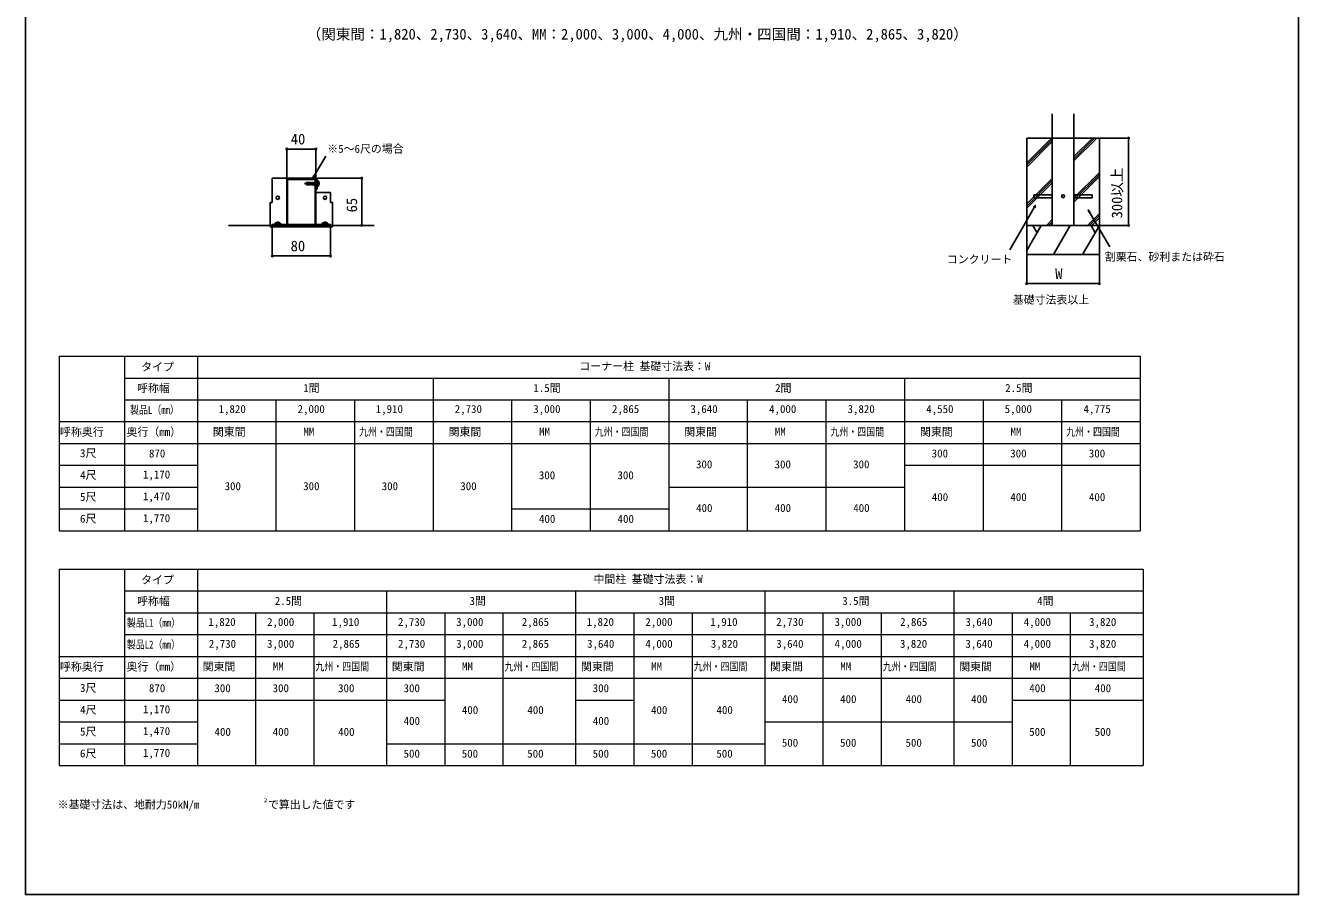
# Model space of a CAD drawing. Units: millimetres, scale not verified. Extents: x -875 to 875, y -1304 to 1296.
# Drawn here: x -875 to 875, y -1304 to -109 of the extents above; entities that cross this region are included whole.
import ezdxf
from ezdxf.enums import TextEntityAlignment as Align

# ---------------------------------------------------------------- set-up
doc = ezdxf.new("R2010")
doc.units = ezdxf.units.MM
doc.header["$LTSCALE"] = 8
doc.layers.add('0-1_TABLE1', color=7, linetype='Continuous', lineweight=18)
for name, color, linetype in [('0-2_USER1', 3, 'Continuous'), ('0-3_YKK_11', 7, 'Continuous'), ('0-4_YKK_12', 2, 'Continuous'), ('0-5_YKK_13', 4, 'Continuous'), ('0-6_YKK_A1', 4, 'Continuous'), ('0-7_YKK_D', 6, 'Continuous'), ('0-8_YKK_ZWAK', 7, 'Continuous')]:
    doc.layers.add(name, color=color, linetype=linetype)
doc.styles.add('ＭＳ ゴシック', font='')
doc.styles.get('ＭＳ ゴシック').set_extended_font_data('MS Gothic')

msp = doc.modelspace()

# ---------------------------------------------------------------- linework, layer by layer
at = {"layer": '0-1_TABLE1'}
for p, q in [((-828.718, -563.993), (657.282, -563.993)), ((-828.718, -563.993), (-828.718, -803.993)), ((-738.718, -563.993), (-738.718, -803.993)), ((-638.718, -563.993), (-638.718, -803.993)), ((657.282, -563.993), (657.282, -803.993)), ((-738.718, -593.993), (657.282, -593.993)), ((-314.718, -593.993), (-314.718, -803.993)), ((9.282, -593.993), (9.282, -803.993)), ((333.282, -593.993), (333.282, -803.993)), ((-738.718, -623.993), (657.282, -623.993)), ((-530.718, -623.993), (-530.718, -803.993)), ((-422.718, -623.993), (-422.718, -803.993)), ((-206.718, -623.993), (-206.718, -803.993)), ((-98.718, -623.993), (-98.718, -803.993)), ((117.282, -623.993), (117.282, -803.993)), ((225.282, -623.993), (225.282, -803.993)), ((441.282, -623.993), (441.282, -803.993)), ((549.282, -623.993), (549.282, -803.993)), ((-828.718, -653.993), (657.282, -653.993)), ((-828.718, -683.993), (657.282, -683.993)), ((-828.718, -713.993), (-638.718, -713.993)), ((333.282, -713.993), (657.282, -713.993)), ((-828.718, -743.993), (-638.718, -743.993)), ((9.282, -743.993), (333.282, -743.993)), ((-828.718, -773.993), (-638.718, -773.993)), ((-206.718, -773.993), (9.282, -773.993)), ((-828.718, -803.993), (657.282, -803.993)), ((-828.718, -856.762), (661.282, -856.762)), ((-828.718, -856.762), (-828.718, -1126.762)), ((-738.718, -856.762), (-738.718, -1126.762)), ((-638.718, -856.762), (-638.718, -1126.762)), ((661.282, -856.762), (661.282, -1126.762)), ((-738.718, -886.762), (661.282, -886.762)), ((-378.718, -886.762), (-378.718, -1126.762)), ((-118.718, -886.762), (-118.718, -1126.762)), ((141.282, -886.762), (141.282, -1126.762)), ((401.282, -886.762), (401.282, -1126.762)), ((-738.718, -916.762), (661.282, -916.762)), ((-558.718, -916.762), (-558.718, -1126.762)), ((-478.718, -916.762), (-478.718, -1126.762)), ((-298.718, -916.762), (-298.718, -1126.762)), ((-218.718, -916.762), (-218.718, -1126.762)), ((-38.718, -916.762), (-38.718, -1126.762)), ((41.282, -916.762), (41.282, -1126.762)), ((221.282, -916.762), (221.282, -1126.762)), ((301.282, -916.762), (301.282, -1126.762)), ((481.282, -916.762), (481.282, -1126.762)), ((561.282, -916.762), (561.282, -1126.762)), ((-738.718, -946.762), (661.282, -946.762)), ((-828.718, -976.762), (661.282, -976.762)), ((-828.718, -1006.762), (661.282, -1006.762)), ((-828.718, -1036.762), (-298.718, -1036.762)), ((-118.718, -1036.762), (-38.718, -1036.762)), ((481.282, -1036.762), (661.282, -1036.762)), ((-828.718, -1066.762), (-638.718, -1066.762)), ((141.282, -1066.762), (481.282, -1066.762)), ((-828.718, -1096.762), (-638.718, -1096.762)), ((-378.718, -1096.762), (141.282, -1096.762)), ((-828.718, -1126.762), (661.282, -1126.762))]:
    msp.add_line(p, q, dxfattribs=at)
at = {"layer": '0-3_YKK_11'}
for points in [[(-535.716, -384.165), (-455.716, -384.165), (-455.716, -382.865), (-462.757, -382.865), (-462.941, -382.985), (-463.491, -382.985), (-463.674, -382.865), (-475.716, -382.865), (-475.716, -319.165), (-495.257, -319.165), (-495.441, -319.285), (-495.991, -319.285), (-496.174, -319.165), (-515.716, -319.165), (-515.716, -382.865), (-527.757, -382.865), (-527.941, -382.985), (-528.491, -382.985), (-528.674, -382.865), (-535.716, -382.865)], [(-476.816, -382.865), (-476.816, -321.165), (-514.616, -321.165), (-514.616, -382.865)]]:
    msp.add_lwpolyline(points, close=True, dxfattribs=at)
at = {"layer": '0-4_YKK_12'}
msp.add_line((-395.716, -384.165), (-595.716, -384.165), dxfattribs=at)
at = {"layer": '0-5_YKK_13'}
for p, q in [((-535.718, -319.165), (-535.718, -352.665)), ((-535.718, -319.165), (-474.216, -319.165)), ((-470.316, -326.665), (-491.216, -326.665)), ((-490.216, -326.515), (-488.666, -324.965)), ((-490.216, -326.515), (-490.216, -326.815)), ((-488.594, -326.665), (-490.216, -326.515)), ((-488.594, -326.665), (-490.216, -326.665)), ((-489.791, -326.815), (-490.216, -326.815)), ((-490.216, -326.815), (-488.666, -328.365)), ((-488.541, -328.065), (-489.791, -326.815)), ((-484.093, -327.997), (-489.791, -326.815)), ((-485.816, -324.965), (-488.666, -324.965)), ((-487.862, -325.923), (-488.666, -324.965)), ((-488.666, -328.365), (-488.541, -328.065)), ((-485.697, -328.365), (-488.666, -328.365)), ((-484.209, -327.575), (-488.594, -326.665)), ((-484.264, -328.065), (-488.541, -328.065)), ((-485.816, -324.965), (-485.748, -325.115)), ((-485.816, -327.242), (-485.816, -324.965)), ((-485.533, -327.3), (-485.816, -325.582)), ((-485.799, -327.245), (-485.816, -327.161)), ((-485.816, -328.365), (-485.816, -328.065)), ((-485.083, -325.115), (-485.748, -325.115)), ((-485.241, -327.361), (-485.748, -325.115)), ((-485.523, -328.665), (-485.697, -328.365)), ((-485.523, -328.665), (-485.64, -328.065)), ((-485.308, -328.665), (-485.523, -328.665)), ((-485.308, -328.665), (-485.407, -328.065)), ((-485.308, -328.665), (-485.048, -328.215)), ((-484.766, -324.565), (-485.083, -325.115)), ((-484.544, -327.505), (-485.083, -325.115)), ((-485.048, -328.215), (-485.083, -328.062)), ((-484.383, -328.215), (-485.048, -328.215)), ((-484.266, -327.563), (-484.766, -324.565)), ((-484.666, -324.565), (-484.766, -324.565)), ((-484.666, -324.565), (-484.161, -327.591)), ((-484.666, -324.565), (-484.348, -325.115)), ((-483.648, -328.215), (-484.348, -325.115)), ((-483.683, -325.115), (-484.348, -325.115)), ((-484.066, -328.765), (-484.185, -328.052)), ((-484.094, -327.998), (-483.966, -328.765)), ((-483.966, -328.765), (-484.066, -328.765)), ((-483.966, -328.765), (-483.648, -328.215)), ((-483.366, -324.565), (-483.683, -325.115)), ((-482.983, -328.215), (-483.648, -328.215)), ((-482.666, -328.765), (-483.366, -324.565)), ((-483.266, -324.565), (-483.366, -324.565)), ((-483.266, -324.565), (-482.566, -328.765)), ((-483.266, -324.565), (-482.948, -325.115)), ((-482.248, -328.215), (-482.948, -325.115)), ((-482.283, -325.115), (-482.948, -325.115)), ((-482.566, -328.765), (-482.666, -328.765)), ((-482.566, -328.765), (-482.248, -328.215)), ((-481.966, -324.565), (-482.283, -325.115)), ((-481.583, -328.215), (-482.248, -328.215)), ((-481.266, -328.765), (-481.966, -324.565)), ((-481.866, -324.565), (-481.966, -324.565)), ((-481.866, -324.565), (-481.166, -328.765)), ((-481.866, -324.565), (-481.548, -325.115)), ((-480.848, -328.215), (-481.548, -325.115)), ((-480.883, -325.115), (-481.548, -325.115)), ((-481.166, -328.765), (-481.266, -328.765)), ((-481.166, -328.765), (-480.848, -328.215)), ((-480.566, -324.565), (-480.883, -325.115)), ((-480.183, -328.215), (-480.848, -328.215)), ((-479.866, -328.765), (-480.566, -324.565)), ((-480.466, -324.565), (-480.566, -324.565)), ((-480.466, -324.565), (-479.766, -328.765)), ((-480.466, -324.565), (-480.148, -325.115)), ((-479.448, -328.215), (-480.148, -325.115)), ((-479.483, -325.115), (-480.148, -325.115)), ((-479.766, -328.765), (-479.866, -328.765)), ((-479.766, -328.765), (-479.448, -328.215)), ((-479.166, -324.565), (-479.483, -325.115)), ((-478.783, -328.215), (-479.448, -328.215)), ((-478.466, -328.765), (-479.166, -324.565)), ((-479.066, -324.565), (-479.166, -324.565)), ((-479.066, -324.565), (-478.366, -328.765)), ((-479.066, -324.565), (-478.748, -325.115)), ((-478.048, -328.215), (-478.748, -325.115)), ((-478.083, -325.115), (-478.748, -325.115)), ((-478.366, -328.765), (-478.466, -328.765)), ((-478.366, -328.765), (-478.048, -328.215)), ((-477.766, -324.565), (-478.083, -325.115)), ((-477.383, -328.215), (-478.048, -328.215)), ((-477.066, -328.765), (-477.766, -324.565)), ((-477.666, -324.565), (-477.766, -324.565)), ((-477.666, -324.565), (-476.966, -328.765)), ((-477.666, -324.565), (-477.348, -325.115)), ((-476.816, -327.473), (-477.348, -325.115)), ((-476.816, -325.115), (-477.348, -325.115)), ((-476.966, -328.765), (-477.066, -328.765)), ((-476.966, -328.765), (-476.816, -328.505)), ((-475.716, -319.165), (-475.716, -339.165)), ((-473.716, -322.665), (-474.216, -322.753)), ((-474.216, -330.577), (-474.216, -322.753)), ((-473.716, -330.665), (-474.216, -330.577)), ((-473.716, -322.665), (-472.913, -322.807)), ((-473.716, -330.665), (-473.716, -322.665)), ((-473.716, -330.665), (-472.913, -330.524)), ((-455.718, -339.165), (-475.716, -339.165)), ((-455.718, -352.665), (-455.718, -339.165)), ((-535.718, -352.665), (-538.718, -352.665)), ((-532.216, -382.365), (-532.074, -381.563)), ((-524.216, -382.365), (-532.216, -382.365)), ((-532.216, -382.365), (-532.128, -382.865)), ((-524.304, -382.865), (-532.128, -382.865)), ((-528.216, -378.965), (-528.216, -384.065)), ((-524.216, -382.365), (-524.357, -381.563)), ((-524.216, -382.365), (-524.304, -382.865)), ((-467.216, -382.365), (-467.074, -381.563)), ((-459.216, -382.365), (-467.216, -382.365)), ((-467.216, -382.365), (-467.128, -382.865)), ((-459.304, -382.865), (-467.128, -382.865)), ((-463.216, -378.965), (-463.216, -384.065)), ((-459.216, -382.365), (-459.357, -381.563)), ((-459.216, -382.365), (-459.304, -382.865)), ((-452.718, -386.164), (-538.718, -386.164))]:
    msp.add_line(p, q, dxfattribs=at)
for points in [[(-488.594, -326.665), (-487.862, -325.923), (-485.816, -325.765)], [(-484.066, -328.765), (-484.383, -328.215), (-484.417, -328.065)], [(-482.666, -328.765), (-482.983, -328.215), (-483.683, -325.115)], [(-481.266, -328.765), (-481.583, -328.215), (-482.283, -325.115)], [(-479.866, -328.765), (-480.183, -328.215), (-480.883, -325.115)], [(-478.466, -328.765), (-478.783, -328.215), (-479.483, -325.115)], [(-477.066, -328.765), (-477.383, -328.215), (-478.083, -325.115)], [(-474.216, -319.165), (-474.216, -334.165), (-475.716, -334.165)], [(-471.736, -324.365), (-474.053, -325.52), (-474.662, -326.665)], [(-471.736, -328.965), (-474.053, -327.81), (-474.662, -326.665)], [(-538.718, -352.665), (-538.718, -384.165), (-538.718, -386.164)], [(-455.718, -352.665), (-452.718, -352.665), (-452.718, -384.165), (-452.718, -386.164)], [(-530.516, -380.386), (-529.361, -382.702), (-528.216, -383.311)], [(-525.916, -380.386), (-527.071, -382.702), (-528.216, -383.311)], [(-465.516, -380.386), (-464.361, -382.702), (-463.216, -383.311)], [(-460.916, -380.386), (-462.071, -382.702), (-463.216, -383.311)]]:
    msp.add_lwpolyline(points, dxfattribs=at)
for centre in [(-528.218, -346.163), (-463.218, -346.163)]:
    msp.add_circle(centre, 2.25, dxfattribs=at)
for centre, radius, start, end in [((-484.264, -327.817), 0.248, 270, 77.19096), ((-473.07, -323.693), 0.9, 32.05588, 80), ((-473.07, -329.637), 0.9, 280, 327.94412), ((-477.816, -326.665), 6.5, 327.94412, 32.05588), ((-531.188, -381.719), 0.9, 122.05588, 170), ((-528.216, -386.465), 6.5, 57.94412, 122.05588), ((-525.243, -381.719), 0.9, 10, 57.94412), ((-466.188, -381.719), 0.9, 122.05588, 170), ((-463.216, -386.465), 6.5, 57.94412, 122.05588), ((-460.243, -381.719), 0.9, 10, 57.94412)]:
    msp.add_arc(centre, radius, start, end, dxfattribs=at)
at = {"layer": '0-6_YKK_A1'}
for p, q in [((536.282, -264.165), (536.282, -230.842)), ((566.282, -264.165), (566.282, -230.842)), ((501.282, -264.165), (501.282, -424.165)), ((501.282, -298.088), (535.204, -264.165)), ((501.282, -300.988), (536.282, -265.988)), ((501.282, -303.888), (536.282, -268.888)), ((536.282, -384.165), (536.282, -264.165)), ((536.282, -384.165), (536.282, -264.165)), ((566.282, -384.165), (566.282, -264.165)), ((566.282, -384.165), (566.282, -264.165)), ((566.282, -289.656), (591.773, -264.165)), ((566.282, -292.556), (594.673, -264.165)), ((566.282, -295.456), (597.573, -264.165)), ((601.282, -264.165), (601.282, -424.165)), ((566.282, -346.225), (601.282, -311.225)), ((566.282, -349.125), (601.282, -314.125)), ((501.282, -354.656), (536.282, -319.656)), ((501.282, -357.556), (536.282, -322.556)), ((501.282, -360.456), (536.282, -325.456)), ((566.282, -352.025), (601.282, -317.025)), ((511.282, -346.165), (511.282, -342.165)), ((536.282, -342.165), (511.282, -342.165)), ((536.282, -346.165), (511.282, -346.165)), ((591.282, -346.165), (566.282, -346.165)), ((501.282, -384.165), (601.282, -384.165)), ((501.282, -418.806), (521.282, -384.165)), ((515.508, -394.165), (509.735, -384.165)), ((528.341, -384.165), (536.282, -376.225)), ((531.241, -384.165), (536.282, -379.125)), ((534.141, -384.165), (536.282, -382.025)), ((536.282, -384.165), (566.282, -384.165)), ((536.282, -384.165), (566.282, -384.165)), ((538.188, -424.165), (561.282, -384.165)), ((578.188, -424.165), (601.282, -384.165)), ((584.91, -384.165), (601.282, -367.793)), ((587.81, -384.165), (601.282, -370.693)), ((595.508, -394.165), (589.735, -384.165)), ((590.71, -384.165), (601.282, -373.593)), ((601.282, -424.165), (501.282, -424.165))]:
    msp.add_line(p, q, dxfattribs=at)
for points in [[(501.282, -264.165), (575.282, -264.165), (601.282, -264.165)], [(591.282, -346.165), (591.282, -342.165), (566.282, -342.165)], [(501.282, -384.165), (601.282, -384.165), (501.282, -384.165)]]:
    msp.add_lwpolyline(points, dxfattribs=at)
msp.add_circle((551.282, -344.165), 2, dxfattribs=at)
at = {"layer": '0-7_YKK_D'}
for p, q in [((-515.716, -318.465), (-515.716, -278.198)), ((-515.716, -279.198), (-475.716, -279.198)), ((-475.716, -318.465), (-475.716, -278.198)), ((602.282, -264.165), (642.282, -264.165)), ((641.282, -264.165), (641.282, -384.165)), ((-473.216, -319.165), (-411.718, -319.165)), ((-412.718, -384.165), (-412.718, -319.165)), ((-535.716, -384.865), (-535.716, -427.164)), ((-455.716, -384.865), (-455.716, -427.164)), ((602.282, -384.165), (642.282, -384.165)), ((-535.716, -426.164), (-455.716, -426.164)), ((501.282, -425.165), (501.282, -465.165)), ((601.282, -425.165), (601.282, -465.165)), ((501.282, -464.165), (601.282, -464.165))]:
    msp.add_line(p, q, dxfattribs=at)
for points in [[(-479.852, -319.165), (-478.102, -316.134), (-462.293, -288.753)], [(-477.29, -316.603), (-479.852, -319.165), (-478.914, -315.665)], [(513.348, -356.718), (511.598, -359.749), (477.985, -417.969)], [(510.786, -359.28), (513.348, -356.718), (512.411, -360.218)], [(586.969, -366.476), (586.031, -362.976), (588.593, -365.538)], [(586.031, -362.976), (587.781, -366.007), (615.376, -413.803)]]:
    msp.add_lwpolyline(points, dxfattribs=at)
for centre in [(-515.716, -279.198), (-475.716, -279.198), (641.282, -264.165), (-412.718, -319.165), (-412.718, -384.165), (641.282, -384.165), (-535.716, -426.164), (-455.716, -426.164), (501.282, -464.165), (601.282, -464.165)]:
    msp.add_circle(centre, 1.075, dxfattribs=at)
at = {"layer": '0-8_YKK_ZWAK'}
msp.add_line((-875, 1245.8), (-875, -1304.2), dxfattribs=at)
msp.add_lwpolyline([(-875, -1304.2), (875, -1304.2), (875, 1245.8)], dxfattribs=at)

# ---------------------------------------------------------------- texts
at = {"layer": '0-1_TABLE1', "style": 'ＭＳ ゴシック'}
for s, p in [('タイプ', (-715.906, -587.516)), ('コーナー柱 基礎寸法表：W', (-113.531, -586.579)), ('呼称幅', (-721.616, -616.834)), ('1間', (-493.167, -616.536)), ('1.5間', (-176.838, -616.536)), ('2間', (155.429, -616.536)), ('2.5間', (471.759, -616.536)), ('1,820', (-609.519, -645.471)), ('2,000', (-500.923, -645.471)), ('1,910', (-393.519, -645.471)), ('2,730', (-284.923, -645.471)), ('3,000', (-176.923, -645.471)), ('2,865', (-68.752, -645.471)), ('3,640', (39.077, -645.471)), ('4,000', (147.248, -645.471)), ('3,820', (255.077, -645.471)), ('4,550', (363.248, -645.471)), ('5,000', (471.077, -645.471)), ('4,775', (579.418, -645.471)), ('呼称奥行', (-827.525, -676.962)), ('奥行（mm）', (-736.105, -676.962)), ('関東間', (-617.403, -676.792)), ('MM', (-492.911, -676.493)), ('関東間', (-293.403, -676.792)), ('MM', (-168.911, -676.493)), ('関東間', (30.597, -676.792)), ('MM', (155.089, -676.493)), ('関東間', (354.597, -676.792)), ('MM', (479.089, -676.493)), ('3尺', (-799.997, -706.195)), ('870', (-705.21, -706.493)), ('300', (370.748, -706.493)), ('300', (478.748, -706.493)), ('300', (586.748, -706.493)), ('300', (46.748, -721.493)), ('300', (154.748, -721.493)), ('300', (262.748, -721.493)), ('4尺', (-799.826, -736.195)), ('1,170', (-713.519, -735.471)), ('300', (-169.252, -736.493)), ('300', (-61.252, -736.493)), ('5尺', (-799.997, -766.195)), ('1,470', (-713.519, -765.471)), ('300', (-601.252, -751.493)), ('300', (-493.252, -751.493)), ('300', (-385.252, -751.493)), ('300', (-277.252, -751.493)), ('400', (370.918, -766.493)), ('400', (478.918, -766.493)), ('400', (586.918, -766.493)), ('400', (46.918, -781.493)), ('400', (154.918, -781.493)), ('400', (262.918, -781.493)), ('6尺', (-800.039, -796.195)), ('1,770', (-713.519, -795.471)), ('400', (-169.082, -796.493)), ('400', (-61.082, -796.493)), ('タイプ', (-715.906, -880.285)), ('中間柱 基礎寸法表：W', (-94.144, -879.347)), ('呼称幅', (-721.616, -909.603)), ('2.5間', (-532.241, -909.305)), ('3間', (-264.571, -909.305)), ('3間', (-4.571, -909.305)), ('3.5間', (247.759, -909.305)), ('4間', (515.6, -909.305)), ('1,820', (-623.519, -938.239)), ('2,000', (-542.923, -938.239)), ('1,910', (-453.519, -938.239)), ('2,730', (-362.923, -938.239)), ('3,000', (-282.923, -938.239)), ('2,865', (-192.752, -938.239)), ('1,820', (-103.519, -938.239)), ('2,000', (-22.923, -938.239)), ('1,910', (66.481, -938.239)), ('2,730', (157.077, -938.239)), ('3,000', (237.077, -938.239)), ('2,865', (327.248, -938.239)), ('3,640', (417.077, -938.239)), ('4,000', (497.248, -938.239)), ('3,820', (587.077, -938.239)), ('2,730', (-622.923, -968.239)), ('3,000', (-542.923, -968.239)), ('2,865', (-452.752, -968.239)), ('2,730', (-362.923, -968.239)), ('3,000', (-282.923, -968.239)), ('2,865', (-192.752, -968.239)), ('3,640', (-102.923, -968.239)), ('4,000', (-22.752, -968.239)), ('3,820', (67.077, -968.239)), ('3,640', (157.077, -968.239)), ('4,000', (237.248, -968.239)), ('3,820', (327.077, -968.239)), ('3,640', (417.077, -968.239)), ('4,000', (497.248, -968.239)), ('3,820', (587.077, -968.239)), ('呼称奥行', (-827.525, -999.731)), ('奥行（mm）', (-736.105, -999.731)), ('関東間', (-631.403, -999.56)), ('MM', (-534.911, -999.262)), ('関東間', (-371.403, -999.56)), ('MM', (-274.911, -999.262)), ('関東間', (-111.403, -999.56)), ('MM', (-14.911, -999.262)), ('関東間', (148.597, -999.56)), ('MM', (245.089, -999.262)), ('関東間', (408.597, -999.56)), ('MM', (505.089, -999.262)), ('3尺', (-799.997, -1028.964)), ('870', (-705.21, -1029.262)), ('300', (-615.252, -1029.262)), ('300', (-535.252, -1029.262)), ('300', (-445.252, -1029.262)), ('300', (-355.252, -1029.262)), ('300', (-95.252, -1029.262)), ('400', (164.918, -1044.262)), ('400', (244.918, -1044.262)), ('400', (334.918, -1044.262)), ('400', (424.918, -1044.262)), ('400', (504.918, -1029.262)), ('400', (594.918, -1029.262)), ('4尺', (-799.826, -1058.964)), ('1,170', (-713.519, -1058.239)), ('400', (-275.082, -1059.262)), ('400', (-185.082, -1059.262)), ('400', (-15.082, -1059.262)), ('400', (74.918, -1059.262)), ('400', (-355.082, -1074.262)), ('400', (-95.082, -1074.262)), ('5尺', (-799.997, -1088.964)), ('1,470', (-713.519, -1088.239)), ('400', (-615.082, -1089.262)), ('400', (-535.082, -1089.262)), ('400', (-445.082, -1089.262)), ('500', (504.748, -1089.262)), ('500', (594.748, -1089.262)), ('500', (164.748, -1104.262)), ('500', (244.748, -1104.262)), ('500', (334.748, -1104.262)), ('500', (424.748, -1104.262)), ('6尺', (-800.039, -1118.964)), ('1,770', (-713.519, -1118.239)), ('500', (-355.252, -1119.262)), ('500', (-275.252, -1119.262)), ('500', (-185.252, -1119.262)), ('500', (-95.252, -1119.262)), ('500', (-15.252, -1119.262)), ('500', (74.748, -1119.262))]:
    msp.add_text(s, height=11, dxfattribs=at).set_placement(p, align=Align.BOTTOM_LEFT)
at = {"layer": '0-1_TABLE1', "style": 'ＭＳ ゴシック', "width": 0.8}
for s, p in [('製品L（mm）', (-731.332, -646.579)), ('九州・四国間', (-416.48, -676.749)), ('九州・四国間', (-92.48, -676.749)), ('九州・四国間', (231.52, -676.749)), ('九州・四国間', (555.52, -676.749)), ('製品L1（mm）', (-735.696, -939.347)), ('製品L2（mm）', (-735.696, -969.347)), ('九州・四国間', (-476.48, -999.518)), ('九州・四国間', (-216.48, -999.518)), ('九州・四国間', (43.52, -999.518)), ('九州・四国間', (303.52, -999.518)), ('九州・四国間', (563.52, -999.518))]:
    msp.add_text(s, height=11, dxfattribs=at).set_placement(p, align=Align.BOTTOM_LEFT)
at = {"layer": '0-2_USER1', "style": 'ＭＳ ゴシック'}
for s, height, p in [('基礎寸法表以上', 11, (482.259, -495.093)), ('2', 5.499, (-547.127, -1178.889)), ('※基礎寸法は、地耐力50kN/m', 11, (-830.764, -1189.287)), ('で算出した値です', 11, (-541.673, -1189.287))]:
    msp.add_text(s, height=height, dxfattribs=at).set_placement(p, align=Align.BOTTOM_LEFT)
at = {"layer": '0-7_YKK_D', "style": 'ＭＳ ゴシック'}
for s, height, p in [('（関東間：1,820、2,730、3,640、MM：2,000、3,000、4,000、九州・四国間：1,910、2,865、3,820）', 14.66, (-488.296, -132.975)), ('40', 14.66, (-510.261, -277.198)), ('※5～6尺の場合', 11, (-460.146, -287.648)), ('80', 14.66, (-510.432, -424.164)), ('コンクリート', 11, (391.494, -439.634)), ('割栗石、砂利または砕石', 11, (608.629, -436.177)), ('W', 14.66, (540.486, -462.165))]:
    msp.add_text(s, height=height, dxfattribs=at).set_placement(p, align=Align.BOTTOM_LEFT)
for s, p in [('300以上', (637.123, -374.563)), ('65', (-414.718, -366.268))]:
    msp.add_text(s, height=14.66, rotation=90, dxfattribs=at).set_placement(p, align=Align.BOTTOM_LEFT)

doc.saveas('drawing.dxf')
